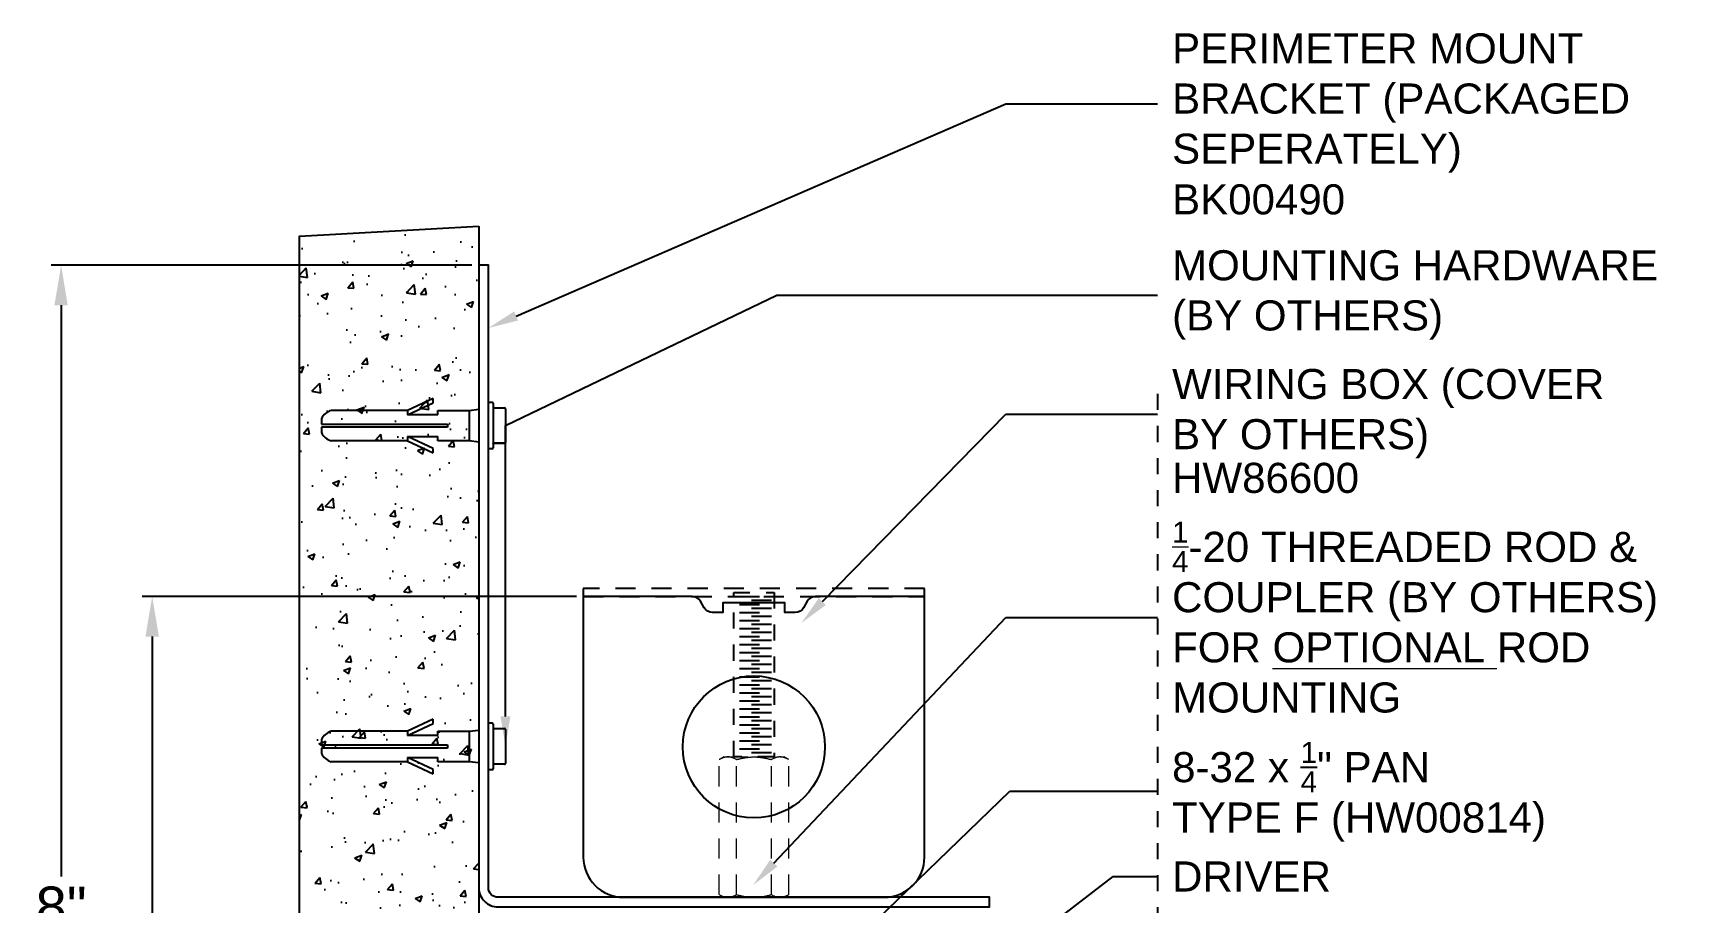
# Model space of a CAD drawing. Header units: inches. Extents: x -4.5 to 5.8, y -1.2 to 9.4.
# Drawn here: x -4.49 to 5.76, y 4.03 to 9.45 of the extents above; entities that cross this region are included whole.
import ezdxf
from ezdxf import colors
from ezdxf.entities.mleader import LeaderData, LeaderLine
from ezdxf.math import Vec2, Vec3

# ---------------------------------------------------------------- set-up
doc = ezdxf.new("R2010")
doc.units = ezdxf.units.IN
doc.header["$LTSCALE"] = 0.5
doc.header["$MEASUREMENT"] = 0
doc.linetypes.add('HIDDEN', pattern=[0.375, 0.25, -0.125])
doc.linetypes.add('PHANTOM', pattern=[0.5, 0.25, -0.05, 0.05, -0.05, 0.05, -0.05])
doc.layers.get('Defpoints').update_dxf_attribs({"linetype": 'CONTINUOUS'})
for name, color, linetype in [('Brackets', 181, 'CONTINUOUS'), ('Ceiling', 42, 'CONTINUOUS'), ('FAB DWG', 221, 'CONTINUOUS'), ('Hardware', 242, 'CONTINUOUS')]:
    doc.layers.add(name, color=color, linetype=linetype)
doc.layers.add('Construction', color=60, linetype='PHANTOM', plot=False)
doc.layers.add('CUST DWG', color=60, linetype='CONTINUOUS', lineweight=20)
doc.styles.add('LSAD_Standard', font='arial.ttf')
doc.styles.get("Standard").update_dxf_attribs({"font": 'arial.ttf'})
doc.dimstyles.new('LSAD_CustDims', dxfattribs={"dimtxt": 1, "dimasz": 1, "dimexe": 0.0625, "dimexo": 0.042969, "dimgap": 0.0625, "dimtad": 0, "dimtih": 1, "dimtoh": 1, "dimdec": 3, "dimzin": 0, "dimdsep": 46, "dimlunit": 4, "dimtxsty": 'Standard', "dimcen": 0.125, "dimclrd": 256, "dimclre": 256, "dimclrt": 256, "dimadec": 0, "dimazin": 0, "dimtfac": 1, "dimtdec": 3, "dimtix": 1, "dimtofl": 0, "dimtmove": 0, "dimatfit": 3, "dimfxl": 1, "dimfrac": 2, "dimtolj": 1, "dimtzin": 0, "dimarcsym": 0})

# ---------------------------------------------------------------- blocks, each defined once
blk = doc.blocks.new('*D1')
at = {"layer": 'CUST DWG', "lineweight": -2, "ltscale": 0.5, "transparency": 16777216}
for p, q in [((-1.757, 8), (-4.378, 8)), ((-4.315, 7.75), (-4.315, 4.19)), ((-4.315, 0.25), (-4.315, 3.81)), ((-1.737, 0), (-4.378, 0))]:
    blk.add_line(p, q, dxfattribs=at)
at = {"layer": 'CUST DWG', "ltscale": 0.5, "transparency": 16777216}
for points in [[(-4.357, 7.75), (-4.274, 7.75), (-4.315, 8)], [(-4.357, 0.25), (-4.274, 0.25), (-4.315, 0)]]:
    blk.add_solid(points, dxfattribs=at)
at = {"layer": 'Defpoints', "color": 0, "ltscale": 0.5, "transparency": 16777216}
for p in [(-4.315, 8), (-1.714, 8), (-1.694, 0)]:
    blk.add_point(p, dxfattribs=at)
at = {"layer": 'CUST DWG', "ltscale": 0.5, "transparency": 16777216, "insert": (-4.315, 4), "char_height": 0.25, "attachment_point": 5}
blk.add_mtext('\\A1;8"', dxfattribs=at)
blk = doc.blocks.new('*D3')
at = {"layer": 'CUST DWG', "lineweight": -2, "ltscale": 0.5, "transparency": 16777216}
for p, q in [((-1.106, 5.935), (-3.811, 5.935)), ((-3.748, 5.685), (-3.748, 3.159)), ((-3.748, 0.25), (-3.748, 2.776)), ((-1.737, 0), (-3.811, 0))]:
    blk.add_line(p, q, dxfattribs=at)
at = {"layer": 'CUST DWG', "ltscale": 0.5, "transparency": 16777216}
for points in [[(-3.79, 5.685), (-3.706, 5.685), (-3.748, 5.935)], [(-3.79, 0.25), (-3.706, 0.25), (-3.748, 0)]]:
    blk.add_solid(points, dxfattribs=at)
at = {"layer": 'Defpoints', "color": 0, "ltscale": 0.5, "transparency": 16777216}
for p in [(-3.748, 5.935), (-1.063, 5.935), (-1.694, 0)]:
    blk.add_point(p, dxfattribs=at)
at = {"layer": 'CUST DWG', "ltscale": 0.5, "transparency": 16777216, "insert": (-3.748, 2.967), "char_height": 0.25, "attachment_point": 5}
blk.add_mtext('\\A1;5 7/8"', dxfattribs=at)

msp = doc.modelspace()

# ---------------------------------------------------------------- hatches: boundary and pattern name
at = {"layer": 'Ceiling', "ltscale": 0.5, "transparency": 16777216}
h = msp.add_hatch(dxfattribs=at)
h.set_pattern_fill('AR-CONC', color=256, scale=0.063)
h.set_pattern_definition([(50, (2.0318, 0), (0.451874, -0.039534), [0.04725, -0.51975]), (355, (2.0318, 0), (-0.087413, 0.47388), [0.0378, -0.4158]), (100.4514, (2.06946, -0.0033), (0.36446, 0.434347), [0.040156, -0.44172]), (46.184, (2.0318, 0.126), (0.672362, -0.104277), [0.070875, -0.779625]), (96.636, (2.0878, 0.1173), (0.588837, 0.613695), [0.060235, -0.66258]), (351.184, (2.0318, 0.126), (0.588837, 0.613695), [0.0567, -0.6237]), (21, (2.0948, 0.0945), (0.376051, -0.25365), [0.04725, -0.51975]), (326, (2.0948, 0.0945), (0.153289, 0.456845), [0.0378, -0.4158]), (71.4514, (2.12614, 0.07336), (0.52934, 0.203195), [0.040156, -0.44172]), (37.5, (2.0318, 0), (0.0076607, 0.209723), [0, -0.41076, 0, -0.4221, 0, -0.417375]), (7.5, (2.0318, 0), (0.165734, 0.2484794), [0, -0.24066, 0, -0.40131, 0, -0.159075]), (327.5, (1.89131, 0), (0.336308, -0.0142096), [0, -0.1575, 0, -0.4914, 0, -0.65205]), (317.5, (1.8283, 0), (0.367407, 0.063066), [0, -0.20475, 0, -0.32634, 0, -0.46305])])
h.paths.add_polyline_path([(-1.7138, 8.2429), (-1.7138, -1.1324), (-2.8306, -1.1944), (-2.8306, 8.181)])

# ---------------------------------------------------------------- linework, layer by layer
at = {"layer": 'Brackets', "linetype": 'Continuous', "transparency": 16777216}
msp.add_lwpolyline([(-1.7138, 4.1196, 0.4142136), (-1.5942, 4), (1.4662, 4), (1.4662, 4.0598), (-1.5942, 4.0598, -0.4142136), (-1.654, 4.1196), (-1.654, 8), (-1.7138, 8)], format="xyb", close=True, dxfattribs=at)
at = {"layer": 'Ceiling', "transparency": 16777216}
msp.add_lwpolyline([(-1.7138, 8.2429), (-1.7138, -1.1324), (-2.8306, -1.1944), (-2.8306, 8.181)], close=True, dxfattribs=at)
at = {"layer": 'Construction', "ltscale": 0.5, "transparency": 16777216}
msp.add_line((2.514, 7.1978), (2.514, -0.2065), dxfattribs=at)
at = {"layer": 'Hardware', "linetype": 'Continuous', "transparency": 16777216}
for p, q in [((-2.1588, 7.0949), (-2.6338, 7.0949)), ((-1.9988, 7.1695), (-2.1588, 7.0949)), ((-2.1588, 7.0678), (-1.9988, 7.1424)), ((-2.1588, 7.0949), (-2.1588, 7.0678)), ((-1.9988, 7.1424), (-1.9988, 7.1695)), ((-1.9688, 7.0678), (-1.9688, 7.0949)), ((-1.9688, 7.0949), (-1.7738, 7.0949)), ((-1.7738, 7.0949), (-1.7138, 7.1023)), ((-1.7738, 7.0949), (-1.7738, 6.9046)), ((-1.7138, 7.1023), (-1.7138, 6.8973)), ((-1.654, 6.855), (-1.654, 7.145)), ((-1.63, 7.145), (-1.654, 7.145)), ((-1.624, 7.139), (-1.624, 6.861)), ((-1.618, 7.1111), (-1.554, 7.1111)), ((-1.548, 7.1051), (-1.548, 6.8949)), ((-2.6938, 7.0433), (-2.6938, 7.0098)), ((-2.6938, 7.0098), (-1.9088, 7.0098)), ((-1.9088, 6.9898), (-2.6938, 6.9898)), ((-2.6938, 6.9898), (-2.6938, 6.9563)), ((-1.9688, 7.0678), (-2.1588, 7.0678)), ((-1.9088, 7.0098), (-1.9088, 6.9898)), ((-2.1588, 6.9046), (-2.6338, 6.9046)), ((-2.1588, 6.9318), (-1.9688, 6.9318)), ((-1.9988, 6.8572), (-2.1588, 6.9318)), ((-2.1588, 6.9318), (-2.1588, 6.9046)), ((-2.1588, 6.9046), (-1.9988, 6.83)), ((-1.9688, 6.9046), (-1.9688, 6.9318)), ((-1.7738, 6.9046), (-1.9688, 6.9046)), ((-1.7138, 6.8973), (-1.7738, 6.9046)), ((-1.618, 6.8919), (-1.554, 6.8919)), ((-1.554, 6.8889), (-1.618, 6.8889)), ((-1.9988, 6.83), (-1.9988, 6.8572)), ((-1.63, 6.855), (-1.654, 6.855)), ((-1.9988, 5.1695), (-2.1588, 5.0949)), ((-2.1588, 5.0678), (-1.9988, 5.1424)), ((-1.9988, 5.1424), (-1.9988, 5.1695)), ((-1.654, 4.855), (-1.654, 5.145)), ((-1.63, 5.145), (-1.654, 5.145)), ((-1.624, 5.139), (-1.624, 4.861)), ((-2.6938, 5.0433), (-2.6938, 5.0098)), ((-2.1588, 5.0949), (-2.6338, 5.0949)), ((-2.1588, 5.0949), (-2.1588, 5.0678)), ((-1.9688, 5.0678), (-2.1588, 5.0678)), ((-1.9688, 5.0678), (-1.9688, 5.0949)), ((-1.9688, 5.0949), (-1.7738, 5.0949)), ((-1.7738, 5.0949), (-1.7138, 5.1023)), ((-1.7738, 5.0949), (-1.7738, 4.9046)), ((-1.7138, 5.1023), (-1.7138, 4.8973)), ((-1.618, 5.1111), (-1.554, 5.1111)), ((-1.548, 5.1051), (-1.548, 4.8949)), ((-2.6938, 5.0098), (-1.9088, 5.0098)), ((-1.9088, 4.9898), (-2.6938, 4.9898)), ((-2.6938, 4.9898), (-2.6938, 4.9563)), ((-2.1588, 4.9318), (-1.9688, 4.9318)), ((-1.9988, 4.8572), (-2.1588, 4.9318)), ((-2.1588, 4.9318), (-2.1588, 4.9046)), ((-1.9688, 4.9046), (-1.9688, 4.9318)), ((-1.9088, 5.0098), (-1.9088, 4.9898)), ((-2.1588, 4.9046), (-2.6338, 4.9046)), ((-2.1588, 4.9046), (-1.9988, 4.83)), ((-1.9988, 4.83), (-1.9988, 4.8572)), ((-1.7738, 4.9046), (-1.9688, 4.9046)), ((-1.7138, 4.8973), (-1.7738, 4.9046)), ((-1.63, 4.855), (-1.654, 4.855)), ((-1.618, 4.8919), (-1.554, 4.8919)), ((-1.554, 4.8889), (-1.618, 4.8889))]:
    msp.add_line(p, q, dxfattribs=at)
at = {"layer": 'Hardware', "linetype": 'HIDDEN', "transparency": 16777216}
for p, q in [((0.11, 5.9105), (-0.11, 5.9105)), ((0.11, 5.8605), (-0.11, 5.8605)), ((-0.09, 5.9355), (0.09, 5.9355)), ((-0.09, 5.8855), (0.09, 5.8855)), ((0.11, 5.8105), (-0.11, 5.8105)), ((0.11, 5.7605), (-0.11, 5.7605)), ((-0.09, 5.8355), (0.09, 5.8355)), ((-0.09, 5.7855), (0.09, 5.7855)), ((0.11, 5.7105), (-0.11, 5.7105)), ((0.11, 5.6605), (-0.11, 5.6605)), ((-0.09, 5.7355), (0.09, 5.7355)), ((-0.09, 5.6855), (0.09, 5.6855)), ((0.11, 5.6105), (-0.11, 5.6105)), ((0.11, 5.5605), (-0.11, 5.5605)), ((-0.09, 5.6355), (0.09, 5.6355)), ((-0.09, 5.5855), (0.09, 5.5855)), ((-0.09, 5.5355), (0.09, 5.5355)), ((0.11, 5.5105), (-0.11, 5.5105)), ((0.11, 5.4605), (-0.11, 5.4605)), ((-0.09, 5.4855), (0.09, 5.4855)), ((-0.09, 5.4351), (0.09, 5.4352)), ((0.11, 5.4102), (-0.11, 5.4102)), ((0.11, 5.3602), (-0.11, 5.3602)), ((-0.09, 5.3851), (0.09, 5.3852)), ((-0.09, 5.3351), (0.09, 5.3352)), ((0.11, 5.3102), (-0.11, 5.3102)), ((0.11, 5.2602), (-0.11, 5.2602)), ((-0.09, 5.2851), (0.09, 5.2852)), ((-0.09, 5.2351), (0.09, 5.2352)), ((0.11, 5.2102), (-0.11, 5.2102)), ((0.11, 5.1602), (-0.11, 5.1602)), ((-0.09, 5.1851), (0.09, 5.1852)), ((-0.09, 5.1351), (0.09, 5.1352)), ((0.11, 5.1102), (-0.11, 5.1102)), ((0.11, 5.0602), (-0.11, 5.0602)), ((-0.09, 5.0851), (0.09, 5.0852)), ((-0.09, 5.0351), (0.09, 5.0352)), ((0.11, 5.0102), (-0.11, 5.0102)), ((0.11, 4.9602), (-0.11, 4.9602)), ((-0.09, 4.9851), (0.09, 4.9852))]:
    msp.add_line(p, q, dxfattribs=at)
at = {"layer": 'Hardware', "linetype": 'HIDDEN', "lineweight": 15, "transparency": 16777216}
for p, q in [((-0.1875, 4.9348), (-0.2165, 4.9181)), ((-0.1875, 4.9348), (-0.1623, 4.9348)), ((-0.1623, 4.9348), (0, 4.9348)), ((0, 4.9348), (0.1624, 4.9348)), ((0.1624, 4.9348), (0.1875, 4.9348)), ((0.2165, 4.9181), (0.1875, 4.9348)), ((-0.2165, 4.0765), (-0.2165, 4.9181)), ((-0.1082, 4.0765), (-0.1082, 4.9181)), ((0.1083, 4.0765), (0.1083, 4.9181)), ((0.2165, 4.0765), (0.2165, 4.9181)), ((-0.2165, 4.0765), (-0.1875, 4.0598)), ((-0.1875, 4.0598), (-0.1623, 4.0598)), ((-0.1623, 4.0598), (0, 4.0598)), ((0, 4.0598), (0.1624, 4.0598)), ((0.1624, 4.0598), (0.1875, 4.0598)), ((0.1875, 4.0598), (0.2165, 4.0765))]:
    msp.add_line(p, q, dxfattribs=at)
at = {"layer": 'Hardware', "linetype": 'HIDDEN', "transparency": 16777216}
msp.add_lwpolyline([(-1.0631, 5.9348), (1.0619, 5.9348), (1.0619, 5.9848), (-1.0631, 5.9848)], close=True, dxfattribs=at)
at = {"layer": 'Hardware', "linetype": 'HIDDEN', "ltscale": 0.5, "transparency": 16777216}
msp.add_lwpolyline([(-0.125, 5.9605), (0.125, 5.9605), (0.125, 4.9348), (-0.125, 4.9348)], close=True, dxfattribs=at)
at = {"layer": 'Hardware', "linetype": 'Continuous', "transparency": 16777216}
msp.add_lwpolyline([(0.2571, 5.8348), (0.1927, 5.8348), (0.1927, 5.8948), (-0.1938, 5.8948), (-0.1938, 5.8348), (-0.2582, 5.8348, -0.2679492), (-0.3101, 5.8648), (-0.3332, 5.9048, 0.2679492), (-0.3852, 5.9348), (-1.0631, 5.9348), (-1.0631, 4.3098, 0.4142136), (-0.8131, 4.0598), (0.8119, 4.0598, 0.4142136), (1.0619, 4.3098), (1.0619, 5.9348), (0.3841, 5.9348, 0.2679492), (0.3321, 5.9048), (0.309, 5.8648, -0.2679492)], format="xyb", close=True, dxfattribs=at)
msp.add_circle((-0.0006, 4.9973), 0.4425, dxfattribs=at)
for centre, radius, start, end in [((-2.6041, 6.9998), 0.0996, 107.3078, 154.11125), ((-1.63, 7.139), 0.006, 0, 90), ((-1.618, 7.1171), 0.006, 180, 270), ((-1.554, 7.1051), 0.006, 360, 90), ((-2.6041, 6.9998), 0.0996, 205.88875, 252.6922), ((-1.618, 6.8829), 0.006, 90, 180), ((-1.554, 6.8949), 0.006, 270, 0), ((-1.63, 6.861), 0.006, 270, 360), ((-1.63, 5.139), 0.006, 0, 90), ((-2.6041, 4.9998), 0.0996, 107.3078, 154.11125), ((-1.618, 5.1171), 0.006, 180, 270), ((-1.554, 5.1051), 0.006, 360, 90), ((-2.6041, 4.9998), 0.0996, 205.88875, 252.6922), ((-1.63, 4.861), 0.006, 270, 360), ((-1.618, 4.8829), 0.006, 90, 180), ((-1.554, 4.8949), 0.006, 270, 0)]:
    msp.add_arc(centre, radius, start, end, dxfattribs=at)
for points, knots in [([(-1.624, 6.8889), (-1.624, 6.889), (-1.6239, 6.8892), (-1.6238, 6.8896), (-1.6235, 6.8901), (-1.6229, 6.8906), (-1.6222, 6.8911), (-1.6213, 6.8914), (-1.6202, 6.8917), (-1.6191, 6.8919), (-1.6183, 6.8919), (-1.618, 6.8919)], [0, 0, 0, 0, 0.0405574, 0.0824156, 0.1732393, 0.2779281, 0.3982577, 0.5336184, 0.6816391, 0.8388385, 1, 1, 1, 1]), ([(-1.554, 6.8919), (-1.5536, 6.8919), (-1.5528, 6.8919), (-1.5517, 6.8921), (-1.5507, 6.8924), (-1.5498, 6.8927), (-1.549, 6.8932), (-1.5484, 6.8937), (-1.5481, 6.8942), (-1.548, 6.8946), (-1.548, 6.8948), (-1.548, 6.8949)], [0, 0, 0, 0, 0.1611615, 0.3183609, 0.4663816, 0.6017423, 0.7220719, 0.8267607, 0.9175844, 0.9594426, 1, 1, 1, 1]), ([(-1.624, 4.8889), (-1.624, 4.889), (-1.6239, 4.8892), (-1.6238, 4.8896), (-1.6235, 4.8901), (-1.6229, 4.8906), (-1.6222, 4.8911), (-1.6213, 4.8914), (-1.6202, 4.8917), (-1.6191, 4.8919), (-1.6183, 4.8919), (-1.618, 4.8919)], [0, 0, 0, 0, 0.0405574, 0.0824156, 0.1732393, 0.2779281, 0.3982577, 0.5336184, 0.6816391, 0.8388385, 1, 1, 1, 1]), ([(-1.554, 4.8919), (-1.5536, 4.8919), (-1.5528, 4.8919), (-1.5517, 4.8921), (-1.5507, 4.8924), (-1.5498, 4.8927), (-1.549, 4.8932), (-1.5484, 4.8937), (-1.5481, 4.8942), (-1.548, 4.8946), (-1.548, 4.8948), (-1.548, 4.8949)], [0, 0, 0, 0, 0.1611615, 0.3183609, 0.4663816, 0.6017423, 0.7220719, 0.8267607, 0.9175844, 0.9594426, 1, 1, 1, 1])]:
    msp.add_open_spline(points, degree=3, knots=knots, dxfattribs=at)
at = {"layer": 'Hardware', "linetype": 'HIDDEN', "lineweight": 15, "transparency": 16777216}
for points, knots in [([(-0.1623, 4.9348), (-0.1669, 4.9348), (-0.1716, 4.9344), (-0.1807, 4.9329), (-0.1852, 4.9317), (-0.1987, 4.9274), (-0.2076, 4.9232), (-0.2165, 4.9181)], [0, 0, 0, 0, 0.25, 0.25, 0.5, 0.5, 1, 1, 1, 1]), ([(-0.1082, 4.9181), (-0.0907, 4.9231), (-0.0726, 4.9274), (-0.0365, 4.9332), (-0.0183, 4.9348), (0, 4.9348)], [0, 0, 0, 0, 0.5, 0.5, 1, 1, 1, 1]), ([(0, 4.9348), (0.0184, 4.9348), (0.0369, 4.9332), (0.073, 4.9273), (0.0908, 4.9231), (0.1083, 4.9181)], [0, 0, 0, 0, 0.5, 0.5, 1, 1, 1, 1]), ([(0.1624, 4.9348), (0.1578, 4.9348), (0.1532, 4.9344), (0.1441, 4.9329), (0.1395, 4.9317), (0.126, 4.9274), (0.1171, 4.9232), (0.1083, 4.9181)], [0, 0, 0, 0, 0.25, 0.25, 0.5, 0.5, 1, 1, 1, 1]), ([(-0.1623, 4.0598), (-0.1578, 4.0598), (-0.1531, 4.0602), (-0.144, 4.0617), (-0.1395, 4.0629), (-0.126, 4.0672), (-0.1171, 4.0714), (-0.1082, 4.0765)], [0, 0, 0, 0, 0.25, 0.25, 0.5, 0.5, 1, 1, 1, 1]), ([(-0.1082, 4.0765), (-0.0907, 4.0715), (-0.0726, 4.0672), (-0.0365, 4.0614), (-0.0183, 4.0598), (0, 4.0598)], [0, 0, 0, 0, 0.5, 0.5, 1, 1, 1, 1]), ([(0, 4.0598), (0.0184, 4.0598), (0.0369, 4.0614), (0.073, 4.0673), (0.0908, 4.0715), (0.1083, 4.0765)], [0, 0, 0, 0, 0.5, 0.5, 1, 1, 1, 1]), ([(0.1624, 4.0598), (0.167, 4.0598), (0.1716, 4.0602), (0.1807, 4.0617), (0.1853, 4.0629), (0.1988, 4.0672), (0.2077, 4.0714), (0.2165, 4.0765)], [0, 0, 0, 0, 0.25, 0.25, 0.5, 0.5, 1, 1, 1, 1])]:
    msp.add_open_spline(points, degree=3, knots=knots, dxfattribs=at)
for points in [[(-0.1082, 4.9181), (-0.1259, 4.9283), (-0.1439, 4.9348), (-0.1623, 4.9348)], [(0.2165, 4.9181), (0.1988, 4.9283), (0.1809, 4.9348), (0.1624, 4.9348)], [(-0.2165, 4.0765), (-0.1988, 4.0663), (-0.1808, 4.0598), (-0.1623, 4.0598)], [(0.1083, 4.0765), (0.126, 4.0663), (0.144, 4.0598), (0.1624, 4.0598)]]:
    msp.add_open_spline(points, degree=3, dxfattribs=at)

# ---------------------------------------------------------------- texts
at = {"layer": 'FAB DWG', "ltscale": 0.5, "transparency": 16777216, "char_height": 0.1875, "width": 3.15153, "attachment_point": 1, "style": 'LSAD_Standard'}
for s, insert in [('\\A1;BK00490', (2.604, 8.5039)), ('\\A1;HW86600', (2.604, 6.7681))]:
    msp.add_mtext(s, dxfattribs=dict(at, insert=insert))

# ---------------------------------------------------------------- dimensions: what is measured, and where the dimension line sits
at = {"layer": 'CUST DWG', "ltscale": 0.5, "transparency": 16777216}
for base, p2, picture, middle in [((-4.3155, 8), (-1.7138, 8), '*D1', (-4.3155, 4)), ((-3.7482, 5.9348), (-1.0631, 5.9348), '*D3', (-3.7482, 2.9674))]:
    dim = msp.add_linear_dim(base=base, p1=(-1.6938, 0), p2=p2, angle=90, dimstyle='LSAD_CustDims', override={"dimtxt": 0.25, "dimasz": 0.25}, dxfattribs=at)
    dim.commit()
    dim.dimension.update_dxf_attribs({"geometry": picture, "text_midpoint": middle})

# ---------------------------------------------------------------- leaders
ml = msp.add_multileader_mtext('Standard', dxfattribs=at)
ml.set_content('\\A1;{\\H1x;PERIMETER MOUNT\\PBRACKET (PACKAGED SEPERATELY)}', color=256, style='LSAD_Standard')
ml.set_leader_properties()
ml.build(insert=Vec2(0, 0))
ml.multileader.update_dxf_attribs({"text_left_attachment_type": 2, "dogleg_length": 0.36, "arrow_head_size": 0.1875})
ctx = ml.context
ctx.base_point, ctx.char_height, ctx.arrow_head_size, ctx.landing_gap_size, ctx.plane_origin = Vec3(2.514, 9.0065), 0.1875, 0.1875, 0.09, Vec3(-0.8575, 10.2175)
ctx.left_attachment = 2
notes = []
notes.append((ctx, [(1, (1, 1, 0), (1.5688, 9.0065), (1, 0), 0.9451, [(0, [(-1.654, 7.6086)], 0, [])])]))
ctx.mtext.insert, ctx.mtext.width, ctx.mtext.defined_height, ctx.mtext.flow_direction = Vec3(2.604, 9.4451), 3.10661, 1.2274, 5
ml = msp.add_multileader_mtext('Standard', dxfattribs=at)
ml.set_content('\\A1;{\\H1x;MOUNTING HARDWARE} (BY OTHERS)', color=256, style='LSAD_Standard')
ml.set_leader_properties()
ml.build(insert=Vec2(0, 0))
ml.multileader.update_dxf_attribs({"text_left_attachment_type": 2, "dogleg_length": 0.36, "arrow_head_size": 0.1875})
ctx = ml.context
ctx.base_point, ctx.char_height, ctx.arrow_head_size, ctx.landing_gap_size, ctx.plane_origin = Vec3(2.514, 7.8122), 0.1875, 0.1875, 0.09, Vec3(-0.8575, 7.6784)
ctx.left_attachment = 2
notes.append((ctx, [(1, (1, 1, 0), (0.1427, 7.8122), (1, 0), 2.3712, [(1, [(-1.548, 5), (-1.548, 7)], 0, [])])]))
ctx.mtext.insert, ctx.mtext.width, ctx.mtext.defined_height, ctx.mtext.flow_direction = Vec3(2.604, 8.0931), 3.10661, 1.2274, 5
ml = msp.add_multileader_mtext('Standard', dxfattribs=at)
ml.set_content('\\A1;WIRING BOX (COVER BY OTHERS)', color=256, style='LSAD_Standard')
ml.set_leader_properties()
ml.build(insert=Vec2(0, 0))
ml.multileader.update_dxf_attribs({"text_left_attachment_type": 2, "dogleg_length": 0.36, "arrow_head_size": 0.1875})
ctx = ml.context
ctx.base_point, ctx.char_height, ctx.arrow_head_size, ctx.landing_gap_size, ctx.plane_origin = Vec3(2.514, 7.0721), 0.1875, 0.1875, 0.09, Vec3(-0.8575, 8.2832)
ctx.left_attachment = 2
notes.append((ctx, [(1, (1, 1, 0), (1.5688, 7.0721), (1, 0), 0.9451, [(0, [(0.295, 5.7695)], 0, [])])]))
ctx.mtext.insert, ctx.mtext.width, ctx.mtext.defined_height, ctx.mtext.flow_direction = Vec3(2.604, 7.353), 2.749013, 1.2274, 5
ml = msp.add_multileader_mtext('Standard', dxfattribs=at)
ml.set_content('\\A1;{\\H0.7x;\\S1/4;}-20 THREADED ROD &\\PCOUPLER (BY OTHERS)\\PFOR {\\LOPTIONAL} ROD MOUNTING', color=256, style='LSAD_Standard')
ml.set_leader_properties()
ml.build(insert=Vec2(0, 0))
ml.multileader.update_dxf_attribs({"text_left_attachment_type": 2, "dogleg_length": 0.36, "arrow_head_size": 0.1875})
ctx = ml.context
ctx.base_point, ctx.char_height, ctx.arrow_head_size, ctx.landing_gap_size, ctx.plane_origin = Vec3(2.514, 5.8044), 0.1875, 0.1875, 0.09, Vec3(-0.8575, 5.8073)
ctx.left_attachment = 2
notes.append((ctx, [(1, (1, 1, 0), (1.5688, 5.8044), (1, 0), 0.9451, [(0, [(-0.005, 4.1364)], 0, [])])]))
ctx.mtext.insert, ctx.mtext.width, ctx.mtext.defined_height, ctx.mtext.flow_direction = Vec3(2.604, 6.4019), 3.10661, 1.2274, 5
ml = msp.add_multileader_mtext('Standard', dxfattribs=at)
ml.set_content('\\A1;DRIVER', color=256, style='LSAD_Standard')
ml.set_leader_properties()
ml.build(insert=Vec2(0, 0))
ml.multileader.update_dxf_attribs({"text_left_attachment_type": 2, "dogleg_length": 0.36, "arrow_head_size": 0.1875})
ctx = ml.context
ctx.base_point, ctx.char_height, ctx.arrow_head_size, ctx.landing_gap_size, ctx.plane_origin = Vec3(2.514, 4.1898), 0.1875, 0.1875, 0.09, Vec3(1.028, 4.0858)
ctx.left_attachment = 2
notes.append((ctx, [(0, (1, 1, 0), (2.2367, 4.1898), (1, 0), 0.2772, [(0, [(0.5785, 2.915)], 0, [])])]))
ctx.mtext.insert, ctx.mtext.width, ctx.mtext.defined_height, ctx.mtext.flow_direction = Vec3(2.604, 4.2835), 3.15153, 0.8541, 5
at = {"layer": 'FAB DWG', "ltscale": 0.5, "transparency": 16777216}
ml = msp.add_multileader_mtext('Standard', dxfattribs=at)
ml.set_content('\\A1;8-32 x {\\H0.7x;\\S1/4;}" PAN\\PTYPE F (HW00814)', color=256, style='LSAD_Standard')
ml.set_leader_properties()
ml.build(insert=Vec2(0, 0))
ml.multileader.update_dxf_attribs({"text_left_attachment_type": 2, "dogleg_length": 0.36, "arrow_head_size": 0.1875})
ctx = ml.context
ctx.base_point, ctx.char_height, ctx.arrow_head_size, ctx.landing_gap_size, ctx.plane_origin = Vec3(2.514, 4.7212), 0.1875, 0.1875, 0.09, Vec3(1.4868, 4.8207)
ctx.left_attachment = 2
notes.append((ctx, [(0, (1, 1, 0), (1.5945, 4.7212), (1, 0), 0.9195, [(0, [(0.4519, 3.6187)], 0, [])])]))
ctx.mtext.insert, ctx.mtext.width, ctx.mtext.defined_height, ctx.mtext.flow_direction = Vec3(2.604, 5.0287), 3.15153, 0.8541, 5
for ctx, leaders in notes:
    for number, flags, end, landing, length, lines in leaders:
        leader = LeaderData()
        leader.index, (leader.has_last_leader_line, leader.has_dogleg_vector, leader.attachment_direction) = number, flags
        leader.last_leader_point, leader.dogleg_vector, leader.dogleg_length = Vec3(end), Vec3(landing), length
        for number, points, colour, breaks in lines:
            line = LeaderLine()
            line.index, line.vertices, line.color, line.breaks = number, Vec3.list(points), colors.encode_raw_color(colour), breaks
            leader.lines.append(line)
        ctx.leaders.append(leader)

doc.saveas('drawing.dxf')
